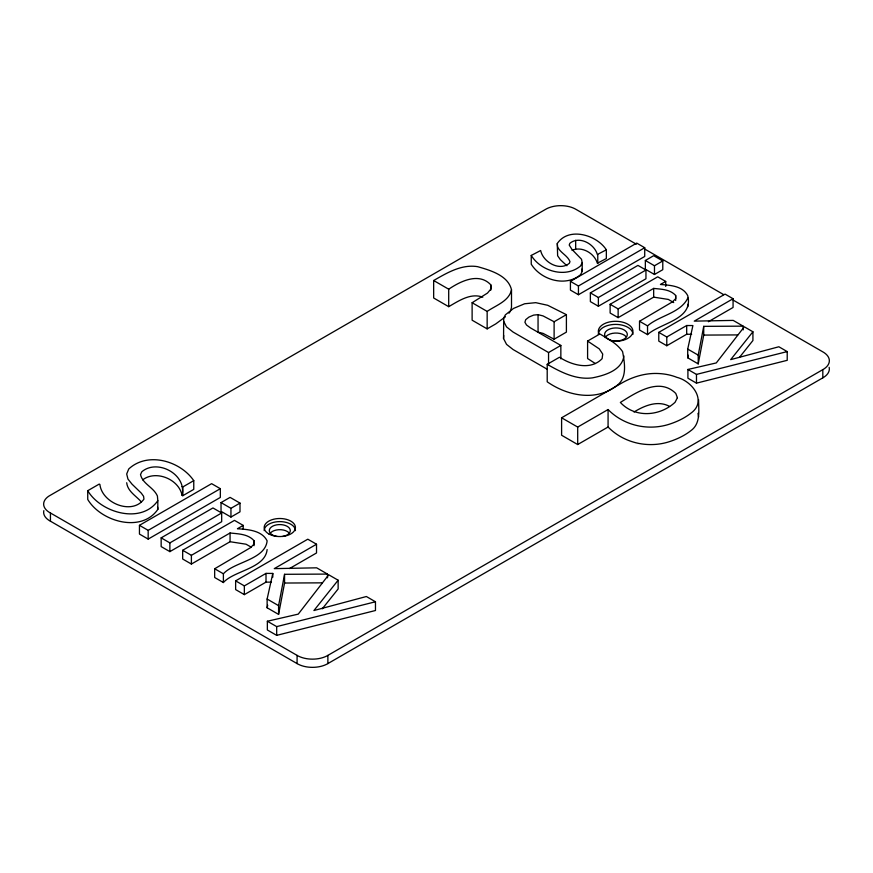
<?xml version="1.0" encoding="UTF-8"?>
<svg xmlns="http://www.w3.org/2000/svg" width="873" height="873" viewBox="0 0 873 873"><rect width="100%" height="100%" fill="white"/><g stroke="black" fill="none" stroke-linecap="round" stroke-linejoin="round"><path stroke-width="1.31" d="M547.404 369.344L513.084 349.527L506.547 344.377L503.546 338.538L503.71 317.958L505.412 314.815L513.499 308.431L524.651 303.76L535.76 302.669L547.731 305.299L566.402 314.651L566.402 332.122L554.115 339.215L543.071 333.388L538.052 332.133L538.052 314.662L533.589 315.109L528.951 317.085L525.71 319.671L524.913 322.29L526.506 325.007L530.468 327.899L560.848 345.435L560.848 358.868M503.546 338.538L503.71 335.428M623.911 355.922C622.034 370.392 604.531 375.477 592.276 377.889C576.06 379.962 560.826 372.182 547.207 364.325L547.207 381.796C567.625 396.102 596.936 401.973 617.626 384.938C627.414 377.103 624.522 362.295 622.591 351.633C617.091 343.493 608.11 338.877 599.882 333.977L587.594 341.07L587.594 358.541L595.31 363.528M271.438 582.171L266.014 582.127L244.353 594.633L235.634 589.591L235.634 580.861L244.353 585.892L266.014 573.386L272.791 573.441L267.127 599.042L267.127 607.783L278.585 614.396L278.585 605.655L284.565 574.303L327.517 574.085L327.517 577.828M278.585 614.396L284.565 583.033L284.565 574.303M691.656 334.294L686.68 334.25L666.786 345.741L658.777 341.114L658.777 332.373L666.786 337L686.68 325.52L692.9 325.564L687.706 349.08L687.706 357.81L698.225 363.888L698.225 355.147L703.725 326.349L743.163 326.153L743.163 329.896M698.225 363.888L703.725 335.09L703.725 326.349M561.601 417.785L622.002 382.909C631.899 377.278 643.019 373.688 654.455 373.458A37.386 21.585 0 0 1 676.902 377.354C692.289 381.097 707.697 401.307 690.783 413.278A68.029 39.274 0 0 1 667.845 424.682C646.958 430.804 623.442 425.238 608.077 409.535L577.697 427.072L561.601 417.785L561.601 435.245L577.697 444.543L608.077 427.006L608.077 409.535M698.564 399.605C698.596 410.277 700.932 423.591 690.783 430.749A68.029 39.274 0 0 1 667.845 442.153C646.958 448.275 623.442 442.709 608.077 427.006M267.127 607.783L267.695 605.218M687.706 357.81L688.284 355.202M482.791 297.191C470.711 292.63 458.783 300.879 448.7 306.674L433.663 297.988L433.663 280.517C446.965 272.9 461.577 264.072 477.564 266.658C490.146 270.248 508.151 275.399 511.502 289.781C509.09 301.207 495.809 305.408 487.156 311.41L472.118 302.724L472.118 320.195L487.156 328.881L495.82 323.872L505.402 316.801M510.825 309.85L511.502 307.252L511.502 289.781M687.848 298.031C680.602 313.101 659.421 315.535 647.537 325.88L639.527 321.264L639.527 329.994L647.537 334.621C660.294 322.912 693.915 319.649 687.706 295.609C682.719 285.864 670.006 285.209 660.435 284.489L665.717 281.444L665.717 286.431M606.342 249.809L597.35 254.512C594.393 243.829 579.203 235.514 569.851 243.316L569.218 245.084L572.001 249.471L581.516 259.259L582.204 262.686L580.578 265.938C565.66 278.585 540.954 271.252 531.242 255.451L540.649 250.507C543.039 262.053 559.364 271.579 569.349 263.297L569.982 261.584C567.559 255.505 560.455 252.941 557.629 247.015L557.29 243.502C568.629 226.554 596.685 234.837 606.342 249.809L606.342 258.55L597.35 263.242C594.393 253.203 581.964 245.957 572.044 250.311M582.204 262.686L582.204 271.427L580.578 274.668C565.66 287.326 540.954 279.993 531.242 264.181L531.242 255.451M182.075 495.318C186.986 474.334 157.336 458.511 141.83 471.769L140.52 474.53C142.452 483.838 153.746 487.385 157.413 496.017L157.817 500.698C141.273 524.586 100.842 512.833 87.737 490.702L99.238 484.068L99.893 484.439C101.966 503.175 132.249 515.474 143.947 499.116L143.565 496.279L141.306 493.147L131.987 484.122L127.949 479.059L126.694 473.995L128.735 468.987C147.613 451.363 180.209 460.879 193.762 480.641L193.762 489.371L182.763 495.722L182.075 495.318C178.9 479.146 155.863 469.729 142.67 479.855M157.817 500.698L157.817 509.428C141.273 533.316 100.842 521.563 87.737 499.443L87.737 490.702M509.003 313.189L510.476 311.148M338.135 580.218L313.92 610.533L366.376 596.521L375.466 601.77L375.466 610.511L276.686 635.358L267.356 629.979L267.356 621.238L298.25 614.123L328.717 574.783L338.135 580.218L338.135 588.959L322.268 608.808M752.919 331.784L730.69 359.632L778.869 346.767L787.217 351.59L787.217 360.32L696.479 383.149L687.913 378.205L687.913 369.465L716.286 362.928L744.276 326.797L752.919 331.784L752.919 340.525L739.747 357.024M433.663 280.517L448.7 289.203C460.508 281.226 478.851 272.114 490.768 284.794L491.226 288.614L487.483 293.077L472.118 302.724M182.075 486.588L182.763 486.981L193.762 480.641M139.451 525.328L211.615 483.664L220.334 488.694L220.334 497.435L148.17 539.099L139.451 534.069L139.451 525.328L148.17 530.358L220.334 488.694M570.429 281.368L636.712 243.098L644.721 247.725L644.721 256.455L578.439 294.725L570.429 290.109L570.429 281.368L578.439 285.995L644.721 247.725M221.033 502.597L230.068 497.37L239.999 503.099L239.999 511.84L230.952 517.056L221.033 511.327L221.033 502.597L230.952 508.326L239.999 503.099M161.156 537.855L212.957 507.955L221.677 512.986L221.677 521.716L169.875 551.627L161.156 546.596L161.156 537.855L169.875 542.897L221.677 512.986M645.354 260.492L653.67 255.691L662.782 260.951L662.782 269.692L654.477 274.482L645.354 269.222L645.354 260.492L654.477 265.752L662.782 260.951M590.366 292.881L637.945 265.403L645.955 270.03L645.955 278.771L598.376 306.237L590.366 301.611L590.366 292.881L598.376 297.507L645.955 270.03M538.052 314.662L543.071 315.917L554.115 321.744L566.402 314.651M251.479 547.295L246.055 544.217L230.068 541.718L191.394 564.056L182.675 559.015L182.675 550.285L234.477 520.373L243.196 525.404L243.196 529.147M673.716 302.582L668.347 299.428L653.67 297.136L618.139 317.652L610.129 313.025L610.129 304.295L657.718 276.817L665.717 281.444M182.675 550.285L191.394 555.315L230.068 532.988C238.362 533.927 247.997 533.927 254.032 540.682L254.098 544.075L250.475 547.687L214.671 568.76L214.671 577.49L223.39 582.531C234.019 570.582 265.239 568.509 267.127 549.564M243.196 525.404L237.445 528.732C247.867 529.507 261.693 530.217 267.127 540.834C265.239 559.779 234.019 561.841 223.39 573.79L214.671 568.76M610.129 304.295L618.139 308.911L653.67 288.406C661.276 289.258 670.126 289.269 675.669 295.478L675.735 298.588L672.406 301.905L639.527 321.264M503.546 321.068L506.547 326.906L513.084 332.056L548.55 352.528L560.848 345.435M547.207 364.325L559.495 357.232C571.673 365.22 590.726 370.665 602.119 358.65L602.719 354.067L599.271 348.884L587.594 341.07M658.777 332.373L725.059 294.103L733.069 298.73L733.069 307.471L708.374 321.722M235.634 580.861L307.798 539.198L316.517 544.228L316.517 552.969L289.53 568.552M733.069 298.73L694.264 321.133L733.2 320.402L743.163 326.153M316.517 544.228L274.275 568.629L316.659 567.821L327.517 574.085M634.038 412.012C644.427 405.596 657.849 400.009 669.558 406.414M636.352 244.211L576.158 209.465A21.258 12.266 0 0 0 545.374 209.465L50.438 495.209A20.854 12.036 0 0 0 50.438 512.986L297.082 655.383A21.454 12.386 0 0 0 327.877 655.383L822.813 369.639A21.389 12.353 0 0 0 822.813 351.863L733.124 300.083M43.846 510.64A20.854 12.036 0 0 0 50.438 521.192L297.082 663.589A21.454 12.386 0 0 0 327.877 663.589L822.813 377.845A21.389 12.353 0 0 0 829.154 367.304M687.913 369.465L696.479 374.408L787.217 351.59M267.356 621.238L276.686 626.618L375.466 601.77M703.725 335.09L737.729 334.916M284.565 583.033L322.148 582.848M644.612 248.98L723.673 294.627M687.706 349.08L698.225 355.147M267.127 599.042L278.585 605.655M566.893 265.73L560.335 259.63L557.629 255.756L557.29 243.502M141.306 501.877C136.079 495.864 127.611 491.357 126.694 482.736M581.745 269.135L582.204 271.427M697.985 413.344L698.564 417.076M157.609 507.093L157.817 509.428M687.706 304.35L687.848 306.761M822.813 369.639L822.813 377.845M696.479 374.408L696.479 383.149M686.68 325.52L686.68 334.25M675.669 295.478L675.669 300.465M666.786 337L666.786 345.741M654.477 265.752L654.477 274.482M653.67 288.406L653.67 297.136M647.537 325.88L647.537 334.621M618.139 308.911L618.139 317.652M598.376 297.507L598.376 306.237M597.776 254.752L597.776 263.493M578.439 285.995L578.439 294.725M577.697 427.072L577.697 444.543M575.667 240.271L575.667 249.001M554.115 321.744L554.115 339.215M548.55 352.528L548.55 364.619M490.768 284.794L490.768 290.174M487.156 311.41L487.156 328.881M448.7 289.203L448.7 306.674M327.877 655.383L327.877 663.589M297.082 655.383L297.082 663.589M276.686 626.618L276.686 635.358M272.791 573.441L272.791 577.184M266.014 573.386L266.014 582.127M254.032 540.682L254.032 545.68M244.353 585.892L244.353 594.633M230.952 508.326L230.952 517.056M230.068 532.988L230.068 541.718M223.39 573.79L223.39 582.531M191.394 555.315L191.394 564.056M182.763 486.981L182.763 495.722M169.875 542.897L169.875 551.627M148.17 530.358L148.17 539.099M50.438 512.986L50.438 521.192M277.09 536.48A10.498 6.056 0 0 1 271.208 527.15A10.498 6.056 0 0 1 288.396 527.15A10.498 6.056 0 0 1 282.525 536.48M270.717 532.694A10.498 6.056 0 0 1 288.898 532.694M264.181 530.62A15.627 9.025 0 0 1 279.807 521.607A15.627 9.025 0 0 1 295.423 530.62M598.922 333.868A17.296 9.985 0 0 1 614.123 321.34A17.296 9.985 0 0 1 632.86 332.155A17.296 9.985 0 0 1 611.155 340.928M598.332 334.381A17.296 9.985 0 0 1 615.629 324.396A17.296 9.985 0 0 1 632.925 334.381M605.142 337.633A11.349 6.548 0 0 1 614.952 333.06A11.349 6.548 0 0 1 626.017 336.552M677.404 397.695L675.08 402.278C659.944 416.356 635.118 418.32 620.365 402.442C635.915 392.73 659.126 376.929 675.767 393.428L677.404 397.695M268.753 533.905A15.627 9.025 0 0 0 294.899 529.856A15.627 9.025 0 0 0 275.759 518.813A15.627 9.025 0 0 0 268.753 533.905M609.889 340.023A11.349 6.548 0 0 0 627.305 334.763A11.349 6.548 0 0 0 610.707 328.685A11.349 6.548 0 0 0 609.889 340.023"/></g></svg>
